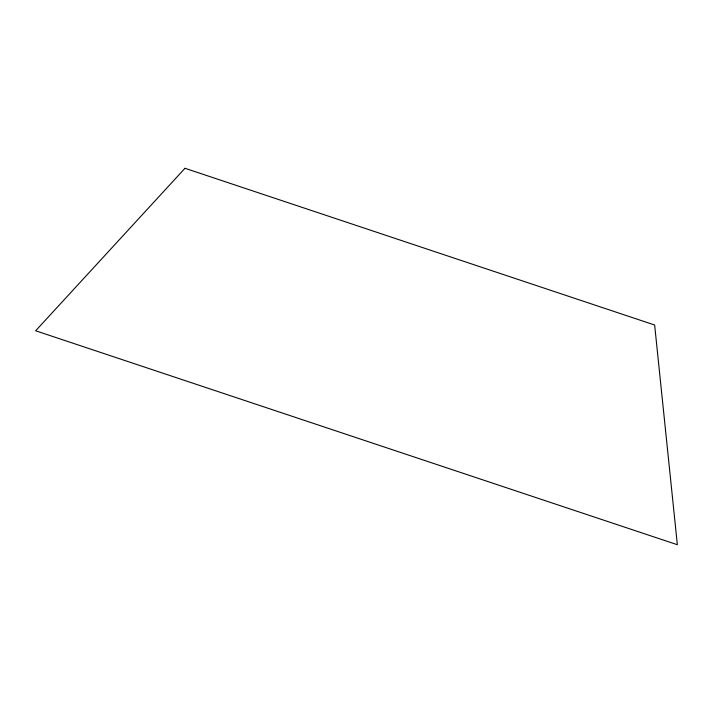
<?xml version="1.0" encoding="UTF-8"?>
<svg xmlns="http://www.w3.org/2000/svg" width="713" height="713" viewBox="0 0 713 713"><rect width="100%" height="100%" fill="white"/><g stroke="black" fill="none" stroke-linecap="round" stroke-linejoin="round"><path stroke-width="1.07" d="M184.988 168.286L35.65 330.779L677.35 544.714L654.65 325.021L184.988 168.286"/></g></svg>
